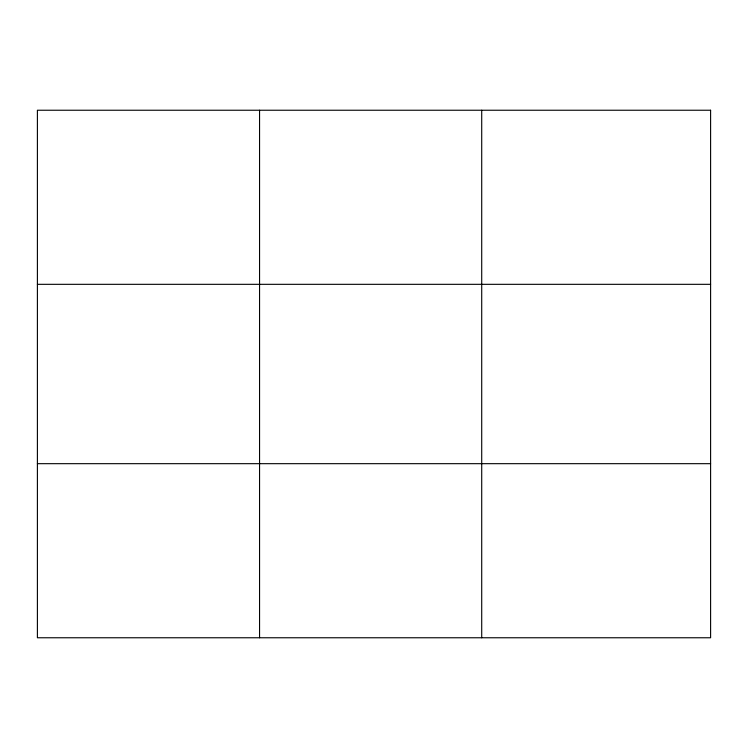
<?xml version="1.0" encoding="UTF-8"?>
<svg xmlns="http://www.w3.org/2000/svg" width="748" height="748" viewBox="0 0 748 748"><rect width="100%" height="100%" fill="white"/><g stroke="black" fill="none" stroke-linecap="round" stroke-linejoin="round"><path stroke-width="1.12" d="M259.556 637.764L259.556 110.237M481.712 637.764L481.712 110.237M37.4 284.324L710.6 284.324M37.4 463.676L710.6 463.676M710.6 110.237L710.6 637.764L37.4 637.764L37.4 110.237L710.6 110.237"/></g></svg>
